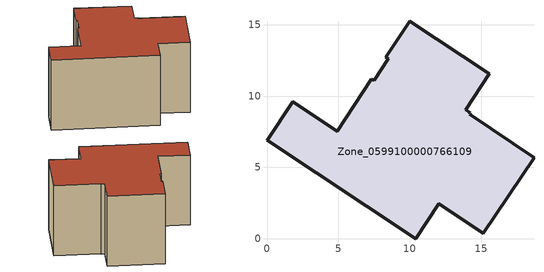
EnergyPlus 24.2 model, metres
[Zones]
Zone_0599100000766109
 floor ground (C_G): 14.19,8.74 18.7,5.68 15.13,0.39 12.04,2.45 10.41,0 0,6.89 1.8,9.6 4.91,7.53 7.31,11.16 7.5,11.12 8.48,12.6 8.33,12.71 10.01,15.25 15.56,11.55 13.9,9.04 14.22,8.83 z1.65
 wall outside (C_F): 1.8,9.6 0,6.89 10.41,0 12.04,2.45 15.13,0.39 18.7,5.68 14.19,8.74 14.22,8.83 13.9,9.04 15.56,11.55 10.01,15.25 8.33,12.71 8.48,12.6 7.5,11.12 7.31,11.16 4.91,7.53 1.8,9.6 z1.65:10.68
 roof outside (C_R): 8.48,12.6 7.5,11.12 7.31,11.16 4.91,7.53 1.8,9.6 0,6.89 10.41,0 12.04,2.45 15.13,0.39 18.7,5.68 14.19,8.74 14.22,8.83 13.9,9.04 15.56,11.55 10.01,15.25 8.33,12.71 z10.68
[BUILDING]
Pand.0599100000766109: North Axis=0; Terrain=City; Loads Convergence Tolerance Value=0.04; Temperature Convergence Tolerance Value=0.4; Solar Distribution=FullExterior; Maximum Number of Warmup Days=25; Minimum Number of Warmup Days=1
[Site:Location]
Rotterdam.The.Hague.AP_ZH_NLD Design_Conditions: Latitude=51.96; Longitude=4.45; Time Zone=1; Elevation=-4.5
[SITE:GROUNDTEMPERATURE:BUILDINGSURFACE]
18, 18, 18, 18, 18, 18, 18, 18, 18, 18, 18, 18
[MATERIAL] Thermal Absorptance=0.9; Solar Absorptance=0.7; Visible Absorptance=0.7
Name | Roughness | Thickness | Conductivity | Density | Specific Heat
G.D.2006-2014 | MediumSmooth | 0.15 | 0.06 | 540 | 1210
F.D.2006-2014 | Rough | 0.3 | 0.12 | 1920 | 840
R.D.2006-2014 | MediumRough | 0.2 | 0.08 | 1500 | 1000
[CONSTRUCTION]
C_G: G.D.2006-2014
C_F: F.D.2006-2014
C_R: R.D.2006-2014
[ZONE]
Zone_0599100000766109: Type=1; Multiplier=1; Ceiling Height=Autocalculate; Volume=Autocalculate; Floor Area=autocalculate; Part of Total Floor Area=Yes
[ZONEINFILTRATION:DESIGNFLOWRATE]
Infil_Zone_0599100000766109: Zone or ZoneList or Space or SpaceList=Zone_0599100000766109; Schedule=AlwaysOn; Design Flow Rate Calculation Method=Flow/Area; Flow Rate per Floor Area=0.0021; Constant Term Coefficient=1; Temperature Term Coefficient=0; Velocity Term Coefficient=0; Velocity Squared Term Coefficient=0
[HVACTEMPLATE:ZONE:IDEALLOADSAIRSYSTEM]
Zone_0599100000766109: Maximum Heating Supply Air Temperature=50; Minimum Cooling Supply Air Temperature=13; Maximum Heating Supply Air Humidity Ratio=0.0156; Minimum Cooling Supply Air Humidity Ratio=0.0077; Heating Limit=NoLimit; Cooling Limit=NoLimit; Dehumidification Control Type=ConstantSensibleHeatRatio; Cooling Sensible Heat Ratio=0.7; Dehumidification Setpoint=60; Humidification Control Type=None; Humidification Setpoint=30; Outdoor Air Method=None; Outdoor Air Flow Rate per Person=0.00944; Outdoor Air Flow Rate per Zone Floor Area=0; Outdoor Air Flow Rate per Zone=0; Demand Controlled Ventilation Type=None; Outdoor Air Economizer Type=NoEconomizer; Heat Recovery Type=None; Sensible Heat Recovery Effectiveness=0.7; Latent Heat Recovery Effectiveness=0.65
[ZONECONTROL:THERMOSTAT]
ThermostatControl_Zone_0599100000766109: Zone or ZoneList=Zone_0599100000766109; Control Type Schedule=DualSetpointControlType; Control 1=Thermostat_Zone_0599100000766109; Temperature Difference Between Cutout And Setpoint=0
[THERMOSTATSETPOINT:DUALSETPOINT]
Thermostat_Zone_0599100000766109: Heating Setpoint Temperature Schedule=HeatingSetpoint_Zone_0599100000766109; Cooling Setpoint Temperature Schedule=CoolingSetpoint_Zone_0599100000766109
[SCHEDULE:COMPACT]
HeatingSetpoint_Zone_0599100000766109: Through: 12/31, For: AllDays, Until: 24:00, 21
CoolingSetpoint_Zone_0599100000766109: Through: 12/31, For: AllDays, Until: 24:00, 24
DualSetpointControlType: Through: 12/31, For: AllDays, Until: 24:00, 4
AlwaysOn: Through: 12/31, For: AllDays, Until: 24:00, 1
